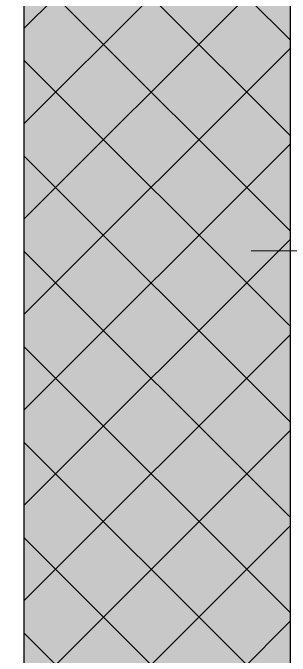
# Model space of a CAD drawing. Header units: millimetres. Extents: x -5 to 111, y -3 to 86.
# Drawn here: x 18.369 to 18.63, y 19.136 to 19.741 of the extents above; entities that cross this region are included whole.
import ezdxf

# ---------------------------------------------------------------- set-up
doc = ezdxf.new("R2010")
doc.units = ezdxf.units.MM
doc.linetypes.add('STRICHPUNKT2', pattern=[0.5, 0.25, -0.125, 0, -0.125])
doc.layers.add('A1------H-', color=8, linetype='Continuous')
for name, color, linetype, lineweight in [('A1E6----E-', 3, 'Continuous', 25), ('A1E6----H-', 5, 'Continuous', 18), ('A1I6----E-', 3, 'Continuous', 25), ('A1Z21---E-', 210, 'Continuous', 18)]:
    doc.layers.add(name, color=color, linetype=linetype, lineweight=lineweight)
doc.styles.add('ARIAL', font='ARIAL.TTF')

# ---------------------------------------------------------------- blocks, each defined once
blk = doc.blocks.new('Gruppe-466')
at = {"layer": 'A1I6----E-', "linetype": 'STRICHPUNKT2', "lineweight": 9}
blk.add_line((-28.13225, -23.0261), (-32.25325, -23.0261), dxfattribs=at)
blk = doc.blocks.new('2011.DM.04.020V', base_point=(22.6, 18.185))
at = {"layer": 'A1Z21---E-'}
blk.add_lwpolyline([(22.6, 18.185), (18.63, 18.185), (18.63, 20.65), (22.3875, 20.65), (22.6, 20.65)], close=True, dxfattribs=at)
at = {"layer": 'A1Z21---E-', "style": 'ARIAL', "flags": 1}
blk.add_attdef('C_NUMBER', (22.6, 18.185), '', height=10, dxfattribs=at)
blk = doc.blocks.new('2011.DM.04.025V', base_point=(44.845, 13.53))
at = {"layer": 'A1Z21---E-'}
blk.add_lwpolyline([(16.97625, 20.4745), (18.38, 20.4745), (18.38, 18.08), (18.435, 18.08), (18.435, 15.635)], dxfattribs=at)
at = {"layer": 'A1Z21---E-', "style": 'ARIAL', "flags": 1}
blk.add_attdef('C_NUMBER', (44.845, 13.53), '', height=10, dxfattribs=at)

msp = doc.modelspace()

# ---------------------------------------------------------------- hatches: boundary and pattern name
at = {"layer": 'A1------H-'}
msp.add_hatch(color=256, dxfattribs=at).paths.add_polyline_path([(18.38, 21.125), (18.63, 21.125), (18.63, 18.08), (18.38, 18.08)])
at = {"layer": 'A1E6----H-'}
h = msp.add_hatch(dxfattribs=at)
h.set_pattern_fill('ANSI37', color=256, scale=0.02, style=0)
h.paths.add_polyline_path([(18.38, 18.08), (18.38, 21.125), (18.63, 21.125), (18.63, 18.08)])

# ---------------------------------------------------------------- linework, layer by layer
at = {"layer": 'A1E6----E-', "flags": 128}
msp.add_lwpolyline([(18.63, 21.125), (18.63, 18.08), (18.38, 18.08), (18.38, 21.125)], close=True, dxfattribs=at)

# ---------------------------------------------------------------- block references
at = {"layer": 'A1I6----E-'}
msp.add_blockref('Gruppe-466', (50.80045, 42.5436), dxfattribs=at)
at = {"layer": 'A1Z21---E-'}
for name, p in [('2011.DM.04.025V', (44.845, 13.53)), ('2011.DM.04.020V', (22.6, 18.185))]:
    msp.add_blockref(name, p, dxfattribs=at)

doc.saveas('drawing.dxf')
